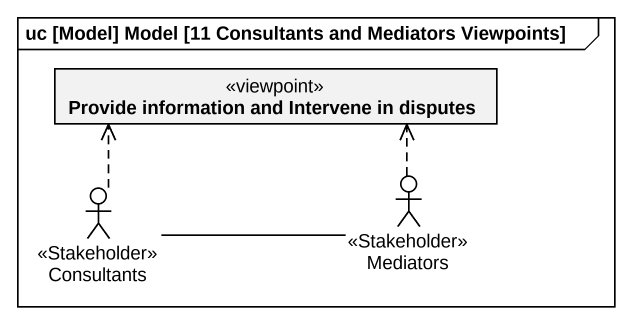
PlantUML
@startuml
mainframe uc [Model] Model [11 Consultants and Mediators Viewpoints]
allowmixing
hide circle
hide empty members
class "Provide information and Intervene in disputes" as Provide_information_and <<viewpoint>>
actor Consultants <<Stakeholder>>
actor Mediators <<Stakeholder>>
Consultants .up.> Provide_information_and
Mediators .up.> Provide_information_and
Mediators -left- Consultants
@enduml
